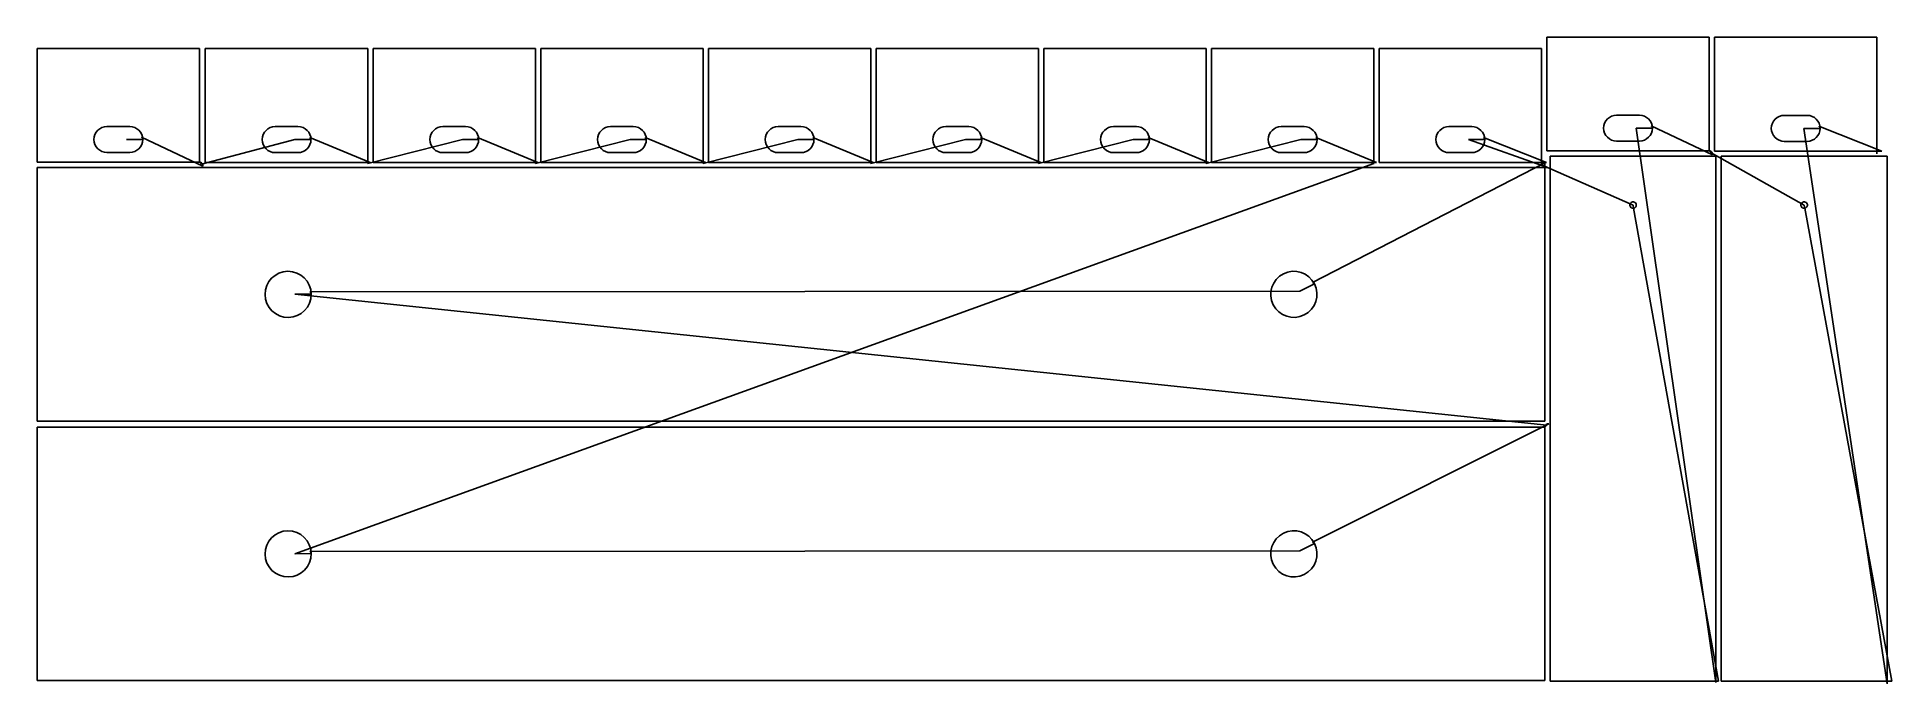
# Model space of a CAD drawing. Header units: metres. Extents: x 10 to 5718, y -2100 to -110.
import ezdxf

# ---------------------------------------------------------------- set-up
doc = ezdxf.new("R2010")
doc.units = ezdxf.units.M

msp = doc.modelspace()

# ---------------------------------------------------------------- linework, layer by layer
at = {"layer": 'TOOL_0'}
for p, q in [((4655.734, -460.269), (4655.734, -110.269)), ((4655.734, -110.269), (5155.734, -110.269)), ((5155.734, -110.269), (5155.734, -460.269)), ((5171.738, -460.947), (5171.738, -110.947)), ((5171.738, -110.947), (5671.738, -110.947)), ((5671.738, -110.947), (5671.738, -460.947)), ((10, -495.239), (10, -145.239)), ((10, -145.239), (510, -145.239)), ((510, -145.239), (510, -495.239)), ((527.708, -495.577), (527.708, -145.577)), ((527.708, -145.577), (1027.708, -145.577)), ((1027.708, -145.577), (1027.708, -495.577)), ((1043.712, -495.576), (1043.712, -145.576)), ((1043.712, -145.576), (1543.712, -145.576)), ((1543.712, -145.576), (1543.712, -495.576)), ((1559.716, -495.577), (1559.716, -145.577)), ((1559.716, -145.577), (2059.716, -145.577)), ((2059.716, -145.577), (2059.716, -495.577)), ((2075.718, -495.575), (2075.718, -145.575)), ((2075.718, -145.575), (2575.718, -145.575)), ((2575.718, -145.575), (2575.718, -495.575)), ((2591.722, -495.574), (2591.722, -145.574)), ((2591.722, -145.574), (3091.722, -145.574)), ((3091.722, -145.574), (3091.722, -495.574)), ((3107.725, -495.573), (3107.725, -145.573)), ((3107.725, -145.573), (3607.725, -145.573)), ((3607.725, -145.573), (3607.725, -495.573)), ((3623.73, -495.572), (3623.73, -145.572)), ((3623.73, -145.572), (4123.73, -145.572)), ((4123.73, -145.572), (4123.73, -495.572)), ((4139.731, -495.57), (4139.731, -145.57)), ((4139.731, -145.57), (4639.731, -145.57)), ((4639.731, -145.57), (4639.731, -495.57)), ((295, -385.239), (225, -385.239)), ((812.709, -385.578), (742.709, -385.578)), ((1328.712, -385.577), (1258.712, -385.577)), ((1844.716, -385.577), (1774.716, -385.577)), ((2360.719, -385.576), (2290.719, -385.576)), ((2876.722, -385.575), (2806.722, -385.575)), ((3392.725, -385.574), (3322.725, -385.574)), ((3908.73, -385.573), (3838.73, -385.573)), ((4424.731, -385.571), (4354.731, -385.571)), ((4940.734, -350.27), (4870.734, -350.27)), ((5176.299, -2095.991), (4930.734, -390.27)), ((4930.734, -390.27), (4980.734, -390.27)), ((4977.056, -383.538), (5165.472, -472.541)), ((5456.738, -350.948), (5386.738, -350.948)), ((5702.792, -2099.99), (5446.738, -390.948)), ((5446.738, -390.948), (5496.738, -390.948)), ((5493.06, -384.216), (5686.738, -460.947)), ((285, -425.239), (335, -425.239)), ((331.322, -418.507), (519.738, -507.511)), ((515.657, -500.896), (802.709, -425.578)), ((802.709, -425.578), (852.709, -425.578)), ((849.031, -418.846), (1035.208, -495.577)), ((1027.708, -499.577), (1318.712, -425.577)), ((1318.712, -425.577), (1368.712, -425.577)), ((1365.034, -418.845), (1551.212, -495.576)), ((1543.712, -499.576), (1834.716, -425.577)), ((1834.716, -425.577), (1884.716, -425.577)), ((1881.038, -418.845), (2067.216, -495.577)), ((2059.716, -499.577), (2350.719, -425.576)), ((2350.719, -425.576), (2400.719, -425.576)), ((2397.041, -418.844), (2583.218, -495.575)), ((2575.718, -499.575), (2866.722, -425.575)), ((2866.722, -425.575), (2916.722, -425.575)), ((2913.044, -418.843), (3099.222, -495.574)), ((3091.722, -499.574), (3382.725, -425.574)), ((3382.725, -425.574), (3432.725, -425.574)), ((3429.047, -418.842), (3615.225, -495.573)), ((3607.725, -499.573), (3898.73, -425.573)), ((3898.73, -425.573), (3948.73, -425.573)), ((3945.052, -418.841), (4131.23, -495.572)), ((4657.996, -511.665), (4414.731, -425.571)), ((4414.731, -425.571), (4464.731, -425.571)), ((4461.053, -418.839), (4654.731, -495.57)), ((4870.734, -430.27), (4940.734, -430.27)), ((5386.738, -430.948), (5456.738, -430.948)), ((9.996, -1291.665), (9.996, -511.665)), ((9.996, -511.665), (4649.996, -511.665)), ((510, -495.239), (10, -495.239)), ((225, -465.239), (295, -465.239)), ((510, -495.239), (515.657, -500.896)), ((1027.708, -495.577), (527.708, -495.577)), ((742.709, -465.578), (812.709, -465.578)), ((4123.73, -499.572), (803.497, -1699.78)), ((1035.208, -495.577), (1027.708, -495.577)), ((1027.708, -495.577), (1027.708, -499.577)), ((1543.712, -495.576), (1043.712, -495.576)), ((1258.712, -465.577), (1328.712, -465.577)), ((1551.212, -495.576), (1543.712, -495.576)), ((1543.712, -495.576), (1543.712, -499.576)), ((2059.716, -495.577), (1559.716, -495.577)), ((1774.716, -465.577), (1844.716, -465.577)), ((2067.216, -495.577), (2059.716, -495.577)), ((2059.716, -495.577), (2059.716, -499.577)), ((2575.718, -495.575), (2075.718, -495.575)), ((2290.719, -465.576), (2360.719, -465.576)), ((2583.218, -495.575), (2575.718, -495.575)), ((2575.718, -495.575), (2575.718, -499.575)), ((3091.722, -495.574), (2591.722, -495.574)), ((2806.722, -465.575), (2876.722, -465.575)), ((3099.222, -495.574), (3091.722, -495.574)), ((3091.722, -495.574), (3091.722, -499.574)), ((3607.725, -495.573), (3107.725, -495.573)), ((3322.725, -465.574), (3392.725, -465.574)), ((3615.225, -495.573), (3607.725, -495.573)), ((3607.725, -495.573), (3607.725, -499.573)), ((4123.73, -495.572), (3623.73, -495.572)), ((3838.73, -465.573), (3908.73, -465.573)), ((3934.56, -865.315), (4649.996, -496.665)), ((4131.23, -495.572), (4123.73, -495.572)), ((4123.73, -495.572), (4123.73, -499.572)), ((4639.731, -495.57), (4139.731, -495.57)), ((4354.731, -465.571), (4424.731, -465.571)), ((4654.731, -495.57), (4639.731, -495.57)), ((4639.731, -495.57), (4639.731, -503.57)), ((4639.731, -503.57), (4921.299, -626.991)), ((4649.996, -496.665), (4649.996, -511.665)), ((4649.996, -511.665), (4649.996, -1291.665)), ((4649.996, -511.665), (4657.996, -511.665)), ((5155.734, -460.269), (4655.734, -460.269)), ((4666.299, -2091.991), (4666.299, -476.991)), ((4666.299, -476.991), (5176.299, -476.991)), ((5155.734, -460.269), (5161.391, -465.926)), ((5161.391, -465.926), (5447.792, -626.99)), ((5671.738, -460.947), (5171.738, -460.947)), ((5176.299, -476.991), (5176.299, -2091.991)), ((5192.792, -2091.99), (5192.792, -476.99)), ((5192.792, -476.99), (5702.792, -476.99)), ((5686.738, -460.947), (5671.738, -460.947)), ((5671.738, -460.947), (5671.738, -468.947)), ((5702.792, -476.99), (5702.792, -2091.99)), ((4921.299, -626.991), (4923.014, -636.843)), ((5447.792, -626.99), (5449.507, -636.842)), ((4923.014, -636.843), (5183.799, -2091.991)), ((5449.507, -636.842), (5717.792, -2091.99)), ((803.496, -901.452), (853.493, -900.946)), ((4655.654, -1304.335), (803.496, -901.452)), ((849.747, -894.251), (3896.242, -892.201)), ((3896.242, -892.201), (3940.877, -869.667)), ((4649.996, -1291.665), (9.996, -1291.665)), ((9.997, -2089.992), (9.997, -1309.992)), ((9.997, -1309.992), (4649.997, -1309.992)), ((3934.561, -1663.642), (4662.269, -1300.254)), ((4649.997, -1309.992), (4655.654, -1304.335)), ((4649.997, -1309.992), (4649.997, -2089.992)), ((803.497, -1699.78), (853.494, -1699.274)), ((849.748, -1692.579), (3896.243, -1690.528)), ((3896.243, -1690.528), (3940.878, -1667.994)), ((4649.997, -2089.992), (9.997, -2089.992)), ((5176.299, -2091.991), (4666.299, -2091.991)), ((5183.799, -2091.991), (5176.299, -2091.991)), ((5176.299, -2091.991), (5176.299, -2095.991)), ((5702.792, -2091.99), (5192.792, -2091.99)), ((5717.792, -2091.99), (5702.792, -2091.99)), ((5702.792, -2091.99), (5702.792, -2099.99))]:
    msp.add_line(p, q, dxfattribs=at)
for centre, radius, start, end in [((225, -425.239), 40, 90, 270), ((295, -425.239), 40, 0, 90), ((742.709, -425.578), 40, 90, 270), ((812.709, -425.578), 40, 0, 90), ((1258.712, -425.577), 40, 90, 270), ((1328.712, -425.577), 40, 0, 90), ((1774.716, -425.577), 40, 90, 270), ((1844.716, -425.577), 40, 0, 90), ((2290.719, -425.576), 40, 90, 270), ((2360.719, -425.576), 40, 0, 90), ((2806.722, -425.575), 40, 90, 270), ((2876.722, -425.575), 40, 0, 90), ((3322.725, -425.574), 40, 90, 270), ((3392.725, -425.574), 40, 0, 90), ((3838.73, -425.573), 40, 90, 270), ((3908.73, -425.573), 40, 0, 90), ((4354.731, -425.571), 40, 90, 270), ((4424.731, -425.571), 40, 0, 90), ((4870.734, -390.27), 40, 90, 270), ((4940.734, -390.27), 40, 0, 90), ((4940.734, -390.27), 40, 270, 0), ((4972.734, -390.27), 8, 0, 57.2992), ((5386.738, -390.948), 40, 90, 270), ((5456.738, -390.948), 40, 0, 90), ((5456.738, -390.948), 40, 270, 0), ((5488.738, -390.948), 8, 0, 57.2992), ((295, -425.239), 40, 270, 0), ((327, -425.239), 8, 0, 57.2992), ((812.709, -425.578), 40, 270, 0), ((844.709, -425.578), 8, 0, 57.2992), ((1328.712, -425.577), 40, 270, 0), ((1360.712, -425.577), 8, 0, 57.2992), ((1844.716, -425.577), 40, 270, 0), ((1876.716, -425.577), 8, 0, 57.2992), ((2360.719, -425.576), 40, 270, 0), ((2392.719, -425.576), 8, 0, 57.2992), ((2876.722, -425.575), 40, 270, 0), ((2908.722, -425.575), 8, 0, 57.2992), ((3392.725, -425.574), 40, 270, 0), ((3424.725, -425.574), 8, 0, 57.2992), ((3908.73, -425.573), 40, 270, 0), ((3940.73, -425.573), 8, 0, 57.2992), ((4424.731, -425.571), 40, 270, 0), ((4456.731, -425.571), 8, 0, 57.2992), ((510, -505.239), 10, 346.867094, 90), ((5155.734, -470.269), 10, 346.867094, 90), ((4921.299, -626.991), 10, 99.874888, 279.874888), ((4921.299, -626.991), 10, 279.874888, 99.874888), ((5447.792, -626.99), 10, 99.874888, 279.874888), ((5447.792, -626.99), 10, 279.874888, 99.874888), ((782.497, -901.665), 71, 0.580233, 180.580225), ((3877.496, -901.665), 71, 26.787001, 206.787001), ((782.496, -901.665), 71, 180.580233, 0.580225), ((845.493, -901.026), 8, 0.572939, 57.875425), ((3877.496, -901.665), 71, 206.787001, 26.787001), ((3933.735, -873.272), 8, 26.782844, 84.080593), ((4659.997, -1309.992), 10, 76.867094, 180), ((782.498, -1699.993), 71, 0.580233, 180.580225), ((3877.497, -1699.992), 71, 26.787001, 206.787001), ((782.497, -1699.993), 71, 180.580233, 0.580225), ((845.494, -1699.354), 8, 0.572939, 57.875425), ((3877.497, -1699.992), 71, 206.787001, 26.787001), ((3933.736, -1671.599), 8, 26.782844, 84.080593)]:
    msp.add_arc(centre, radius, start, end, dxfattribs=at)

doc.saveas('drawing.dxf')
